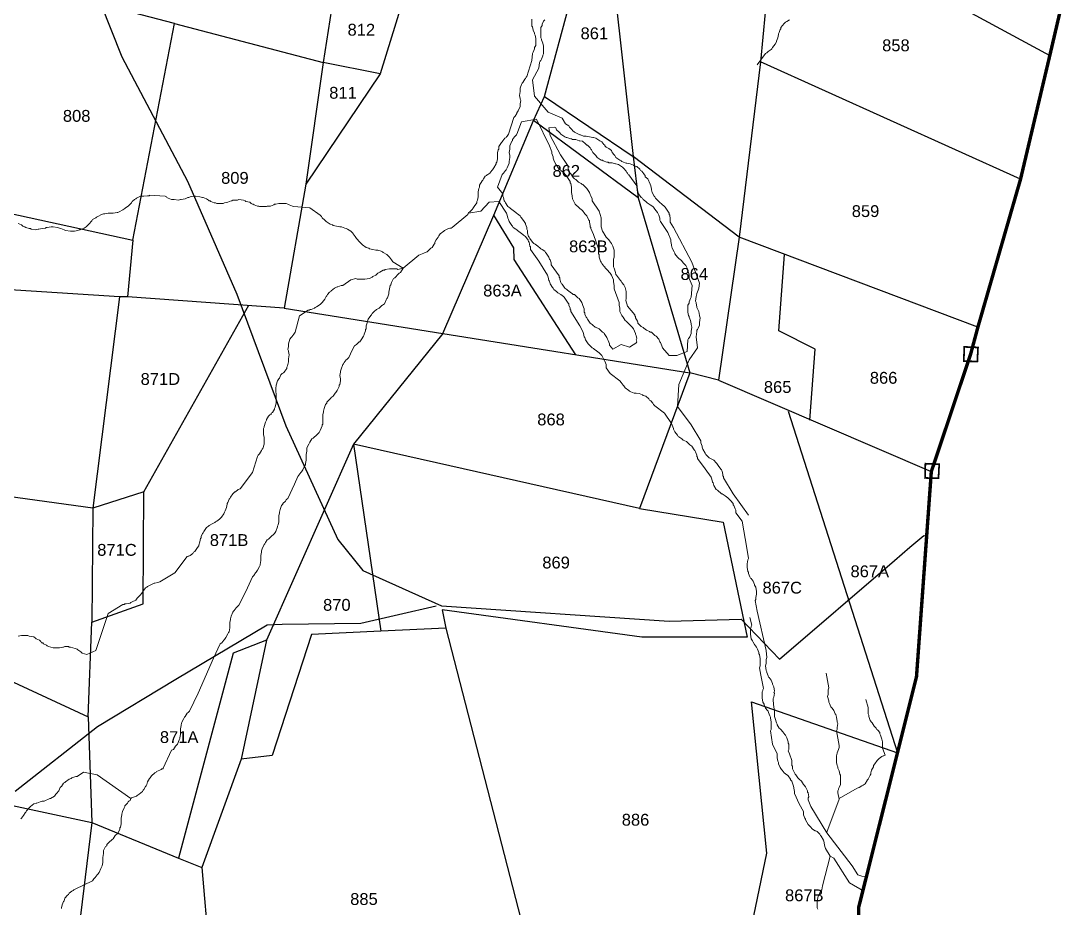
# Model space of a CAD drawing. Header units: inches. Extents: x -72 to 3350, y -615 to 1801.
# Drawn here: x 998 to 1302.7, y -318.5 to -59.2 of the extents above; entities that cross this region are included whole.
import ezdxf
from ezdxf.enums import TextEntityAlignment as Align

# ---------------------------------------------------------------- set-up
doc = ezdxf.new("R2010")
doc.units = ezdxf.units.IN
doc.header["$LTSCALE"] = 15
doc.header["$MEASUREMENT"] = 0
for name, color, linetype in [('BOUNDARY', 5, 'Continuous'), ('PLOT', 255, 'Continuous'), ('PLOT NO', 7, 'Continuous'), ('ROAD', 50, 'Continuous'), ('STONES', 3, 'Continuous'), ('STREAM', 130, 'Continuous')]:
    doc.layers.add(name, color=color, linetype=linetype)
doc.styles.get("Standard").update_dxf_attribs({"font": 'arial.ttf'})

msp = doc.modelspace()

# ---------------------------------------------------------------- linework, layer by layer
at = {"layer": 'BOUNDARY', "const_width": 1}
msp.add_lwpolyline([(1302.16, -54.71), (1298.75, -69.32), (1290.2, -105.46), (1277.74, -148.69), (1275.62, -156.58), (1264.12, -190.94), (1259.79, -250.85), (1254.24, -273.1), (1242.85, -318.47), (1243.04, -354.02), (1251.67, -410.65), (1242.42, -524.06), (1232.62, -579.24), (1191.32, -555.27), (1141.18, -551.55), (1099.09, -548.35), (1035.01, -544.31), (979.49, -540.33)], dxfattribs=at)
at = {"layer": 'PLOT', "color": 0}
for points in [[(1033.74, 28.51), (1014, 33.14), (1013.25, 28.9), (1010.95, 15.11), (1008.72, 1.16), (1007.54, -4.9), (1007.03, -6.83), (1002.73, -26.64), (1000.75, -34.78), (999.23, -42.06), (998, -48.15), (996.28, -54.05), (984.77, -113.21), (1030.67, -123.24), (1029.11, -139.88)], [(1172.57, 24.69), (1171.51, -13.67), (1171.39, -48.89), (1176.99, -98.81), (1178.44, -110.91), (1193.56, -162.08), (1178.85, -201.69), (1095.23, -182.87), (1103.25, -237.62), (1082.93, -238.53), (1071.48, -273.97), (1062.35, -275.01), (1050.88, -306.71), (1056.98, -378.03), (1079.76, -384.01), (1138.81, -355.3), (1152.27, -353.53), (1179.32, -350.59), (1206.76, -347.06), (1216.07, -302.5), (1211.52, -258.25), (1254.24, -273.1)], [(1160.2, -156.84), (1142.22, -128.93), (1142.08, -125.56), (1136.2, -115.95), (1147.8, -88.32), (1151.01, -81.3), (1158.99, -51.96), (1159.52, -20.34), (1171.51, -13.67)], [(1218.99, -20.57), (1214.2, -71.18), (1207.98, -122.37), (1176.99, -98.81)], [(1218.99, -20.57), (1254.26, -45.16), (1298.75, -69.32)], [(1042.88, -59.93), (998, -48.15)], [(1089.78, -49.4), (1086.36, -71.36), (1081.24, -106.87), (1075, -143.12), (1029.11, -139.88), (1026.81, -139.84), (949.26, -134.85), (938.59, -134.07), (879.88, -130.33), (866.41, -129.57), (863.1, -129.43), (832.51, -127.8), (807.88, -126.61)], [(1109.27, -54.49), (1103.06, -74.65), (1086.36, -71.36)], [(1030.67, -123.24), (1042.88, -59.93), (1086.36, -71.36)], [(1290.2, -105.46), (1214.2, -71.18)], [(1103.06, -74.65), (1081.24, -106.87)], [(1151.01, -81.3), (1176.99, -98.81)], [(1178.44, -110.91), (1147.8, -88.32)], [(1121.38, -150.52), (1136.2, -115.95)], [(1207.98, -122.37), (1201.87, -164.18), (1193.56, -162.08)], [(1277.74, -148.69), (1207.98, -122.37)], [(807.88, -126.61), (838.2, -161.77), (848.54, -176.23), (863.16, -201.8), (867.17, -209.96), (872.29, -219.53), (891.03, -242.68), (909.68, -240.95), (952.49, -232.37), (1017.66, -262.58), (1018.75, -293.51)], [(1228.65, -175.87), (1230.13, -155.14), (1219.55, -149.81), (1221.21, -127.44)], [(1033.98, -196.81), (1019.01, -201.58), (943.96, -191.28), (940.32, -167.92), (950.27, -150.71), (949.26, -134.85)], [(1026.81, -139.84), (1019.01, -201.58), (1018.74, -234.97)], [(1017.66, -262.58), (1018.74, -234.97), (1033.77, -229.59), (1033.98, -196.81), (1064.65, -142.28)], [(1075, -143.12), (1121.38, -150.52), (1193.56, -162.08)], [(1121.38, -150.52), (1095.23, -182.87), (1069.77, -240.17), (1062.35, -275.01)], [(1201.87, -164.18), (1264.12, -190.94)], [(1222.31, -173.27), (1254.24, -273.1)], [(1178.85, -201.69), (1203.29, -205.7), (1210.28, -239.29), (1179.53, -239.32), (1121.1, -231.3), (1122.24, -236.73), (1103.25, -237.62)], [(1122.24, -236.73), (1152.27, -353.53)], [(1069.77, -240.17), (1060.03, -244.02), (1044.06, -303.91)], [(917.1, -274.6), (958.08, -280.52), (1018.75, -293.51), (1014.46, -328.7), (1017.41, -360.23), (950.13, -318.87)], [(1018.75, -293.51), (1044.06, -303.91), (1050.88, -306.71)]]:
    msp.add_lwpolyline(points, dxfattribs=at)
at = {"layer": 'ROAD'}
for points in [[(1015.27, -38.68), (1027.55, -69.69), (1046.72, -106.07), (1061.1, -139.03), (1075.48, -177.53), (1090.61, -210.76), (1097.94, -219.88), (1120.99, -230.2), (1187.48, -234.69), (1208.58, -234.04), (1219.7, -245.78), (1253.34, -216.91), (1257.88, -213.01), (1261.96, -209.63), (1262.66, -209.82)], [(1119.4, -230.24), (1097.35, -235.37), (1074.33, -235.61), (1070.01, -235.84), (1043.29, -251.7), (1020.39, -265.5), (996.33, -284.43)]]:
    msp.add_lwpolyline(points, dxfattribs=at)
at = {"layer": 'STONES', "color": 3, "const_width": 0.5}
for points in [[(1273.73, -154.48), (1273.63, -158.65), (1277.57, -158.75), (1277.77, -154.64), (1273.73, -154.48)], [(1262.38, -188.62), (1262.28, -192.79), (1266.21, -192.89), (1266.42, -188.78), (1262.38, -188.62)]]:
    msp.add_lwpolyline(points, dxfattribs=at)
at = {"layer": 'STREAM', "color": 4, "lineweight": 0}
for points in [[(997.97, -292.39), (998.15, -292.2), (998.72, -291.45), (999.29, -290.69), (999.48, -290.5), (999.67, -290.12), (1000.23, -289.37), (1000.42, -289.18), (1000.8, -288.8), (1001.75, -288.04), (1002.5, -287.85), (1002.69, -287.85), (1003.64, -287.47), (1004.21, -287.28), (1004.58, -287.28), (1004.77, -287.28), (1005.15, -287.1), (1006.1, -286.72), (1006.48, -286.53), (1006.66, -286.53), (1007.8, -285.77), (1008.18, -285.2), (1008.37, -285.02), (1009.12, -284.26), (1009.5, -283.31), (1009.69, -283.12), (1009.88, -282.94), (1010.45, -281.99), (1010.82, -281.8), (1011.01, -281.61), (1012.15, -280.86), (1012.72, -280.67), (1012.91, -280.48), (1014.04, -280.1), (1014.42, -280.1), (1016.31, -278.78), (1020.28, -279.53), (1030.11, -286.53), (1030.3, -286.34), (1030.87, -286.15), (1031.82, -285.77), (1032, -285.58), (1032.57, -285.2), (1033.52, -284.45), (1033.71, -284.07), (1033.9, -283.88), (1034.46, -282.94), (1034.65, -282.75), (1034.84, -282.37), (1035.03, -281.61), (1035.6, -280.67), (1035.79, -280.48), (1036.17, -279.91), (1037.11, -278.96), (1037.49, -278.78), (1037.68, -278.59), (1038.62, -278.21), (1039, -278.02), (1039.19, -277.83), (1039.57, -277.83), (1039.57, -277.64), (1042.03, -272.35), (1042.6, -272.16), (1043.16, -271.21), (1043.35, -271.02), (1043.73, -270.64), (1044.3, -269.32), (1044.49, -268.94), (1044.49, -268.75), (1044.68, -267.81), (1044.68, -267.43), (1044.68, -267.05), (1044.68, -266.1), (1044.86, -265.16), (1044.86, -264.97), (1045.05, -264.21), (1045.62, -263.08), (1045.81, -262.7), (1046, -262.51), (1046.57, -261.57), (1046.94, -261.38), (1047.13, -261.19), (1047.32, -261), (1049.78, -255.7), (1054.32, -245.49), (1056.21, -241.33), (1056.78, -240.95), (1057.35, -240.2), (1057.53, -240.01), (1057.91, -239.44), (1058.48, -238.31), (1058.67, -237.93), (1058.86, -237.74), (1059.05, -236.6), (1059.05, -236.23), (1059.05, -236.04), (1059.05, -235.09), (1059.24, -234.15), (1059.24, -233.96), (1059.43, -233.2), (1059.99, -232.07), (1060.18, -231.69), (1060.37, -231.5), (1060.94, -230.74), (1061.32, -230.36), (1061.51, -230.17), (1061.69, -229.99), (1063.78, -226.01), (1065.67, -221.66), (1066.04, -221.29), (1066.61, -220.53), (1066.8, -220.34), (1067.18, -219.77), (1067.75, -218.64), (1067.94, -218.26), (1067.94, -218.07), (1068.12, -216.94), (1068.12, -216.56), (1068.12, -216.37), (1068.12, -215.42), (1068.31, -214.48), (1068.31, -214.1), (1068.5, -213.53), (1069.07, -212.21), (1069.26, -212.02), (1069.45, -211.64), (1070.02, -210.89), (1070.39, -210.7), (1070.58, -210.51), (1070.77, -210.32), (1071.15, -209.94), (1071.91, -209.18), (1072.1, -208.99), (1072.47, -208.43), (1073.04, -207.1), (1073.04, -206.91), (1073.23, -206.54), (1073.42, -205.59), (1073.42, -205.21), (1073.42, -204.83), (1073.42, -203.89), (1073.61, -202.94), (1073.61, -202.75), (1073.8, -202), (1074.18, -200.86), (1074.55, -200.48), (1074.55, -200.3), (1075.31, -199.54), (1075.5, -199.16), (1075.69, -198.97), (1076.07, -198.78), (1077.96, -194.62), (1078.9, -192.35), (1079.28, -191.97), (1079.85, -191.22), (1080.04, -191.03), (1080.42, -190.46), (1080.98, -189.14), (1081.17, -188.95), (1081.17, -188.57), (1081.36, -187.62), (1081.36, -187.25), (1081.36, -186.87), (1081.36, -185.92), (1081.55, -184.98), (1081.55, -184.79), (1081.55, -184.03), (1082.12, -182.9), (1082.31, -182.52), (1082.5, -182.33), (1083.06, -181.38), (1083.44, -181.2), (1083.63, -181.01), (1083.82, -180.82), (1084.2, -180.44), (1084.96, -179.68), (1085.14, -179.49), (1085.52, -178.93), (1086.09, -177.6), (1086.09, -177.22), (1086.28, -177.03), (1086.28, -175.9), (1086.28, -175.71), (1086.28, -175.33), (1086.28, -174.39), (1086.47, -173.44), (1086.47, -173.25), (1086.66, -172.5), (1087.04, -171.36), (1087.41, -170.98), (1087.41, -170.61), (1088.17, -169.85), (1088.36, -169.66), (1088.55, -169.47), (1088.74, -169.28), (1089.3, -168.9), (1089.87, -167.96), (1090.06, -167.77), (1090.44, -167.2), (1091.01, -166.07), (1091.01, -165.69), (1091.2, -165.5), (1091.38, -164.36), (1091.38, -163.99), (1091.38, -163.8), (1091.2, -162.85), (1091.38, -161.91), (1091.38, -161.53), (1091.57, -160.96), (1092.14, -159.64), (1092.33, -159.45), (1092.52, -159.07), (1093.09, -158.31), (1093.28, -158.12), (1093.47, -157.93), (1093.84, -157.56), (1094.79, -155.48), (1095.55, -154.15), (1096.11, -153.77), (1096.87, -153.02), (1097.06, -153.02), (1097.44, -152.45), (1098.19, -151.32), (1098.38, -150.94), (1098.38, -150.75), (1098.76, -149.8), (1098.76, -149.42), (1098.95, -149.24), (1098.95, -148.29), (1099.33, -147.16), (1099.33, -146.97), (1099.52, -146.4), (1100.27, -145.26), (1100.46, -145.08), (1100.65, -144.7), (1101.41, -143.94), (1101.79, -143.75), (1101.98, -143.56), (1102.35, -143.37), (1102.73, -143.18), (1103.49, -142.43), (1103.68, -142.24), (1104.24, -141.86), (1104.81, -140.73), (1105, -140.35), (1105.19, -140.16), (1105.57, -139.02), (1105.57, -138.65), (1105.57, -138.46), (1105.76, -137.51), (1105.95, -136.57), (1106.14, -136.38), (1106.32, -135.62), (1106.89, -134.49), (1107.27, -134.3), (1107.46, -134.11), (1108.22, -133.35), (1108.4, -133.16), (1108.59, -132.97), (1108.97, -132.78), (1109.73, -131.46), (1114.27, -127.68), (1114.83, -127.49), (1115.78, -127.11), (1116.16, -126.92), (1116.73, -126.73), (1117.67, -125.79), (1117.86, -125.6), (1118.24, -125.41), (1118.81, -124.46), (1118.99, -124.27), (1118.99, -123.9), (1119.37, -123.14), (1119.94, -122.38), (1120.13, -122), (1120.51, -121.44), (1121.64, -120.68), (1121.83, -120.49), (1122.21, -120.3), (1122.97, -119.92), (1123.34, -119.73), (1123.72, -119.73), (1124.1, -119.55), (1128.64, -115.76), (1128.83, -115.2), (1129.21, -115.01), (1129.96, -114.25), (1130.15, -114.06), (1130.53, -113.49), (1131.29, -112.36), (1131.29, -111.98), (1131.48, -111.6), (1131.67, -110.66), (1131.67, -110.28), (1131.67, -110.09), (1131.67, -109.14), (1131.85, -108.2), (1132.04, -107.82), (1132.04, -107.25), (1132.8, -105.93), (1132.99, -105.74), (1133.18, -105.36), (1133.75, -104.61), (1134.12, -104.42), (1134.31, -104.23), (1134.5, -104.04), (1135.07, -103.66), (1135.64, -102.9), (1135.83, -102.72), (1136.2, -102.15), (1136.96, -101.01), (1136.96, -100.64), (1137.15, -100.45), (1137.34, -99.5), (1137.34, -99.12), (1137.34, -98.74), (1137.34, -97.8), (1137.53, -96.85), (1137.72, -96.66), (1137.72, -95.91), (1138.47, -94.77), (1138.66, -94.58), (1138.85, -94.21), (1139.42, -93.45), (1139.8, -93.26), (1139.99, -93.07), (1140.17, -92.88), (1140.55, -92.31), (1142.07, -87.4), (1142.44, -87.02), (1143.01, -86.26), (1143.01, -86.07), (1143.39, -85.51), (1143.96, -84.18), (1143.96, -83.8), (1143.96, -83.43), (1144.15, -82.48), (1143.96, -82.1), (1143.96, -81.91), (1143.77, -80.97), (1143.96, -79.83), (1143.96, -79.64), (1143.96, -78.89), (1144.34, -77.75), (1144.52, -77.37), (1144.71, -77.19), (1145.28, -76.24), (1145.47, -76.05), (1145.66, -75.67), (1145.85, -75.48), (1147.36, -70.76), (1147.55, -68.68), (1147.74, -68.3), (1148.12, -67.35), (1148.12, -66.97), (1148.5, -66.41), (1148.5, -65.08), (1148.5, -64.7), (1148.5, -64.33), (1148.31, -63.38), (1148.12, -63), (1148.12, -62.81), (1147.74, -61.87), (1147.55, -60.92), (1147.36, -60.73), (1147.36, -59.98), (1147.36, -58.65)], [(1151.14, -58.84), (1150.76, -59.22), (1150.39, -60.17), (1150.39, -60.54), (1150.01, -61.11), (1150.01, -62.44), (1150.01, -62.81), (1150.01, -63.19), (1150.01, -64.14), (1150.2, -64.52), (1150.2, -64.7), (1150.58, -65.65), (1150.76, -66.6), (1150.76, -66.78), (1150.76, -67.54), (1150.76, -68.86), (1150.58, -69.24), (1150.58, -69.43), (1150.2, -70.38), (1150.01, -70.76), (1149.82, -70.95), (1149.63, -71.32), (1149.44, -73.03), (1147.55, -76.43), (1148.12, -81.16), (1152.09, -85.88), (1156.25, -87.59), (1157.19, -89.29), (1158.14, -89.86), (1158.33, -90.23), (1159.09, -90.99), (1159.27, -91.18), (1159.84, -91.75), (1160.98, -92.31), (1161.36, -92.5), (1161.54, -92.5), (1162.49, -92.88), (1162.87, -92.88), (1163.25, -92.88), (1164.19, -93.07), (1165.14, -93.26), (1165.33, -93.26), (1166.08, -93.45), (1167.22, -94.21), (1167.41, -94.39), (1167.78, -94.58), (1168.35, -95.34), (1168.73, -95.53), (1168.73, -95.72), (1169.11, -96.1), (1169.86, -96.47), (1170.62, -97.04), (1170.81, -97.61), (1171.38, -98.37), (1171.57, -98.55), (1171.95, -99.12), (1173.08, -99.88), (1173.46, -100.07), (1173.65, -100.26), (1174.59, -100.64), (1174.97, -100.82), (1175.16, -100.82), (1176.11, -101.01), (1177.05, -101.39), (1177.24, -101.58), (1178, -101.77), (1178.94, -102.53), (1179.13, -102.9), (1179.51, -103.09), (1180.08, -103.85), (1180.27, -104.23), (1180.46, -104.42), (1180.46, -104.8), (1181.21, -105.36), (1181.97, -106.88), (1182.16, -107.44), (1182.35, -108.39), (1182.35, -108.58), (1182.54, -109.33), (1183.1, -110.47), (1183.29, -110.66), (1183.48, -111.04), (1184.24, -111.79), (1184.43, -111.98), (1184.62, -112.17), (1185.37, -112.74), (1186.13, -113.49), (1186.32, -113.68), (1186.7, -114.25), (1187.45, -115.39), (1187.45, -115.76), (1187.64, -115.95), (1187.83, -117.09), (1187.83, -117.28), (1187.83, -117.65), (1187.83, -118.03), (1188.78, -119.55), (1194.07, -129.76), (1196.34, -135.81), (1196.15, -137.32), (1195.96, -137.89), (1195.58, -138.83), (1195.58, -139.02), (1195.39, -139.78), (1195.21, -141.1), (1195.39, -141.48), (1195.39, -141.67), (1195.58, -142.81), (1195.58, -143), (1195.77, -143.37), (1196.15, -144.13), (1196.34, -145.26), (1196.34, -145.45), (1196.53, -146.02), (1196.34, -147.34), (1196.34, -147.72), (1196.34, -148.1), (1195.96, -149.05), (1195.77, -149.42), (1195.58, -149.61), (1195.58, -149.99), (1195.39, -151.51), (1195.77, -154.72), (1193.31, -158.31), (1190.29, -165.5), (1189.91, -171.93), (1193.88, -177.22), (1196.72, -181.95), (1196.72, -182.52), (1197.1, -183.46), (1197.1, -183.84), (1197.29, -184.41), (1198.04, -185.54), (1198.23, -185.92), (1198.42, -186.11), (1199.18, -186.87), (1199.55, -187.06), (1199.74, -187.25), (1200.5, -187.62), (1201.26, -188.38), (1201.45, -188.57), (1201.82, -189.14), (1202.58, -190.27), (1202.77, -190.46), (1202.96, -190.84), (1203.15, -191.79), (1203.15, -192.16), (1203.34, -192.35), (1203.34, -192.73), (1206.17, -197.46), (1210.71, -203.7)], [(1213.17, -72.08), (1215.63, -68.68), (1216.01, -68.49), (1216.2, -68.3), (1216.39, -68.11), (1217.33, -67.54), (1217.52, -67.35), (1217.71, -66.97), (1218.47, -66.03), (1218.84, -65.27), (1218.84, -65.08), (1219.22, -64.14), (1219.41, -63.19), (1219.41, -63), (1219.6, -62.62), (1219.98, -61.68), (1220.17, -61.49), (1220.17, -61.11), (1221.11, -59.98), (1221.49, -59.6), (1221.87, -59.41), (1222.63, -58.84)], [(997.21, -118.41), (998.15, -118.79), (998.53, -119.17), (998.91, -119.36), (999.1, -119.36), (999.48, -119.55), (1000.42, -119.92), (1000.8, -119.92), (1000.99, -120.11), (1002.31, -120.3), (1003.07, -120.11), (1003.26, -120.11), (1004.21, -119.92), (1005.15, -119.73), (1005.34, -119.55), (1005.72, -119.55), (1006.85, -119.36), (1007.04, -119.36), (1007.42, -119.36), (1008.74, -119.55), (1009.31, -119.73), (1009.69, -119.92), (1010.64, -120.3), (1011.01, -120.49), (1012.53, -120.68), (1012.72, -120.68), (1012.91, -120.68), (1013.28, -120.68), (1013.66, -120.68), (1014.61, -120.49), (1014.99, -120.3), (1015.36, -120.3), (1016.5, -119.73), (1017.07, -119.36), (1017.25, -119.17), (1018.01, -118.41), (1018.58, -117.84), (1018.77, -117.65), (1018.96, -117.28), (1019.9, -116.71), (1020.09, -116.52), (1020.47, -116.33), (1021.6, -115.76), (1022.17, -115.57), (1022.55, -115.57), (1023.5, -115.39), (1024.06, -115.39), (1024.44, -115.39), (1024.63, -115.39), (1025.01, -115.39), (1026.14, -115.2), (1026.33, -115.2), (1026.71, -115.01), (1027.84, -114.44), (1028.41, -114.06), (1028.6, -113.87), (1029.36, -113.31), (1030.11, -112.55), (1030.3, -112.36), (1030.49, -111.98), (1031.25, -111.41), (1031.63, -111.23), (1031.82, -111.04), (1032.95, -110.47), (1033.71, -110.47), (1033.9, -110.47), (1035.03, -110.28), (1035.6, -110.28), (1035.6, -110.09), (1040.14, -110.47), (1040.51, -110.66), (1040.7, -110.85), (1041.08, -111.04), (1042.03, -111.41), (1042.41, -111.41), (1042.78, -111.41), (1044.11, -111.6), (1044.68, -111.41), (1044.86, -111.41), (1046, -111.23), (1046.76, -110.85), (1047.13, -110.85), (1047.51, -110.66), (1048.46, -110.47), (1048.84, -110.47), (1049.02, -110.47), (1050.35, -110.66), (1051.1, -110.85), (1051.29, -110.85), (1052.24, -111.23), (1052.81, -111.6), (1053, -111.79), (1053.37, -111.79), (1053.56, -111.98), (1054.51, -112.36), (1054.89, -112.36), (1055.27, -112.55), (1056.59, -112.55), (1057.16, -112.55), (1057.53, -112.36), (1058.48, -112.17), (1059.43, -111.79), (1059.61, -111.79), (1059.99, -111.6), (1060.94, -111.6), (1061.32, -111.6), (1061.69, -111.41), (1063.02, -111.6), (1063.59, -111.79), (1063.78, -111.98), (1064.91, -112.17), (1065.29, -112.55), (1065.67, -112.74), (1065.86, -112.74), (1066.23, -112.93), (1067.18, -113.31), (1067.56, -113.31), (1067.75, -113.49), (1069.07, -113.49), (1069.83, -113.49), (1070.02, -113.31), (1070.96, -113.31), (1071.91, -112.93), (1072.1, -112.74), (1072.47, -112.74), (1073.42, -112.55), (1073.8, -112.55), (1074.18, -112.55), (1075.5, -112.55), (1076.07, -112.74), (1076.45, -112.93), (1077.39, -113.31), (1077.77, -113.49), (1082.5, -113.87), (1085.52, -115.95), (1085.71, -116.14), (1085.9, -116.33), (1086.09, -116.71), (1086.85, -117.47), (1087.04, -117.65), (1087.22, -117.84), (1088.36, -118.6), (1089.12, -118.79), (1089.3, -118.98), (1090.25, -119.17), (1091.2, -119.36), (1091.38, -119.36), (1091.76, -119.36), (1092.71, -119.73), (1093.09, -119.92), (1093.47, -120.11), (1094.41, -120.68), (1094.98, -121.25), (1095.17, -121.44), (1095.73, -122.19), (1096.11, -122.76), (1096.3, -122.95), (1096.49, -123.14), (1096.68, -123.52), (1097.44, -124.27), (1097.63, -124.46), (1097.81, -124.65), (1098.95, -125.41), (1099.71, -125.6), (1099.89, -125.79), (1100.84, -125.98), (1101.79, -126.16), (1101.98, -126.16), (1102.35, -126.16), (1103.3, -126.54), (1103.68, -126.73), (1103.87, -126.92), (1105, -127.49), (1105.57, -128.06), (1105.76, -128.24), (1106.32, -129), (1106.7, -129.57), (1109.73, -131.46), (1108.22, -131.84), (1107.84, -131.65), (1106.7, -131.65), (1106.51, -131.65), (1105.76, -131.65), (1104.43, -131.84), (1104.24, -132.03), (1103.87, -132.03), (1102.92, -132.59), (1102.73, -132.78), (1102.35, -132.97), (1101.79, -133.54), (1100.84, -133.92), (1100.65, -134.11), (1099.89, -134.49), (1098.57, -134.67), (1098.38, -134.67), (1098, -134.67), (1097.06, -134.67), (1096.68, -134.67), (1096.3, -134.67), (1095.92, -134.49), (1094.41, -134.86), (1092.14, -136.57), (1091.57, -136.57), (1090.63, -136.94), (1090.44, -136.94), (1089.68, -137.32), (1088.74, -138.08), (1088.55, -138.27), (1088.17, -138.46), (1087.6, -139.21), (1087.41, -139.59), (1087.22, -139.78), (1086.85, -140.54), (1086.09, -141.48), (1085.9, -141.67), (1085.52, -142.05), (1084.39, -142.81), (1084.01, -143), (1083.82, -143.18), (1082.88, -143.56), (1082.5, -143.56), (1082.31, -143.75), (1081.93, -143.75), (1079.47, -145.45), (1078.15, -150.18), (1077.77, -150.75), (1077.2, -151.51), (1077.01, -151.69), (1076.63, -152.26), (1076.26, -153.59), (1076.26, -153.96), (1076.26, -154.34), (1076.07, -155.29), (1076.26, -155.67), (1076.26, -155.85), (1076.45, -156.8), (1076.26, -157.93), (1076.26, -158.12), (1076.26, -158.88), (1075.88, -160.02), (1075.69, -160.39), (1075.69, -160.77), (1075.12, -161.53), (1074.93, -161.91), (1074.74, -162.1), (1074.37, -162.28), (1073.99, -162.66), (1073.61, -163.61), (1073.42, -163.8), (1073.04, -164.36), (1072.66, -165.69), (1072.66, -166.07), (1072.47, -166.26), (1072.47, -167.39), (1072.47, -167.77), (1072.66, -167.96), (1072.66, -168.9), (1072.66, -169.85), (1072.66, -170.23), (1072.66, -170.79), (1072.29, -172.12), (1072.1, -172.5), (1072.1, -172.69), (1071.53, -173.63), (1071.15, -173.82), (1071.15, -174.2), (1070.77, -174.39), (1070.39, -174.77), (1069.83, -175.71), (1069.83, -175.9), (1069.45, -176.47), (1069.07, -177.79), (1069.07, -177.98), (1068.88, -178.36), (1068.88, -179.49), (1068.88, -179.68), (1068.88, -180.06), (1069.07, -181.01), (1069.07, -181.95), (1069.07, -182.33), (1069.07, -182.9), (1068.69, -184.22), (1068.5, -184.41), (1068.31, -184.79), (1067.75, -185.73), (1067.56, -185.92), (1067.37, -186.11), (1067.18, -186.49), (1065.67, -191.22), (1062.07, -195.95), (1061.51, -196.13), (1060.75, -196.89), (1060.56, -196.89), (1059.99, -197.46), (1059.24, -198.4), (1059.05, -198.78), (1058.86, -198.97), (1058.48, -199.92), (1058.29, -200.3), (1058.29, -200.48), (1058.1, -201.43), (1057.72, -202.38), (1057.53, -202.75), (1057.35, -203.32), (1056.59, -204.27), (1056.21, -204.64), (1056.02, -204.83), (1055.27, -205.4), (1054.89, -205.59), (1054.7, -205.78), (1054.32, -205.97), (1053.94, -206.16), (1053, -206.72), (1052.81, -206.91), (1052.24, -207.29), (1051.48, -208.43), (1051.29, -208.8), (1051.1, -208.99), (1050.73, -209.94), (1050.73, -210.32), (1050.54, -210.51), (1050.35, -211.45), (1049.97, -212.4), (1049.97, -212.59), (1049.59, -213.15), (1048.84, -214.29), (1048.46, -214.48), (1048.27, -214.86), (1047.51, -215.42), (1047.13, -215.61), (1046.94, -215.61), (1046.57, -215.8), (1042.97, -220.53), (1038.62, -223.18), (1038.06, -223.37), (1037.11, -223.56), (1036.92, -223.56), (1036.17, -223.93), (1035.03, -224.5), (1034.84, -224.69), (1034.46, -224.88), (1033.9, -225.64), (1033.71, -226.01), (1033.52, -226.2), (1032.95, -226.96), (1032.19, -227.72), (1032, -227.9), (1031.63, -228.47), (1030.49, -229.04), (1030.11, -229.23), (1029.92, -229.42), (1028.79, -229.61), (1028.41, -229.61), (1028.22, -229.8), (1027.84, -229.8), (1023.5, -232.44), (1019.9, -243.22), (1017.25, -244.36), (1015.93, -243.98), (1015.55, -243.6), (1014.61, -243.03), (1014.42, -242.84), (1013.85, -242.66), (1012.53, -242.28), (1012.15, -242.28), (1011.96, -242.09), (1010.82, -242.09), (1010.45, -242.28), (1010.26, -242.28), (1009.31, -242.47), (1008.37, -242.47), (1007.99, -242.47), (1007.42, -242.47), (1006.1, -242.09), (1005.72, -241.9), (1005.53, -241.71), (1004.58, -241.33), (1004.4, -240.95), (1004.02, -240.95), (1003.83, -240.58), (1003.45, -240.2), (1002.5, -239.82), (1002.31, -239.63), (1001.75, -239.25), (1000.42, -239.06), (1000.05, -238.87), (999.67, -238.87), (998.72, -238.87), (998.34, -238.87), (998.15, -238.87), (997.21, -239.06)], [(1128.83, -115.39), (1132.42, -114.82), (1134.88, -112.17), (1137.72, -111.98), (1139.99, -115.39), (1140.17, -115.95), (1140.36, -116.9), (1140.55, -117.28), (1140.74, -117.84), (1141.5, -118.98), (1141.69, -119.17), (1141.88, -119.55), (1142.63, -120.11), (1143.01, -120.3), (1143.2, -120.49), (1143.96, -121.06), (1144.71, -121.63), (1144.9, -121.82), (1145.47, -122.19), (1146.23, -123.33), (1146.42, -123.71), (1146.6, -123.9), (1146.79, -125.03), (1146.98, -125.22), (1146.98, -125.6), (1146.98, -125.98), (1149.44, -129.38), (1151.9, -133.54), (1152.09, -134.11), (1152.28, -135.05), (1152.47, -135.24), (1152.66, -136), (1153.41, -137.13), (1153.6, -137.32), (1153.79, -137.7), (1154.55, -138.27), (1154.74, -138.46), (1154.93, -138.65), (1155.87, -139.21), (1156.63, -139.78), (1156.82, -139.97), (1157.19, -140.54), (1157.95, -141.67), (1158.14, -141.86), (1158.14, -142.24), (1158.52, -143.18), (1158.52, -143.56), (1158.71, -143.75), (1158.71, -144.13), (1161.36, -148.29), (1162.3, -149.99), (1162.49, -150.56), (1162.68, -151.51), (1162.87, -151.69), (1163.06, -152.45), (1163.81, -153.59), (1164, -153.77), (1164.19, -153.96), (1164.95, -154.72), (1165.33, -154.91), (1165.52, -155.1), (1166.27, -155.67), (1167.03, -156.23), (1167.22, -156.42), (1167.78, -156.99), (1168.35, -158.12), (1168.54, -158.31), (1168.73, -158.69), (1169.11, -159.64), (1169.11, -160.02), (1169.11, -160.2), (1169.11, -160.58), (1170.24, -162.28), (1173.08, -164.36), (1173.46, -164.93), (1174.03, -165.69), (1174.21, -165.88), (1174.59, -166.44), (1175.73, -167.2), (1175.92, -167.39), (1176.29, -167.58), (1177.24, -167.96), (1177.62, -167.96), (1177.81, -167.96), (1178.75, -168.15), (1179.7, -168.52), (1179.89, -168.71), (1180.64, -168.9), (1181.59, -169.66), (1181.78, -170.04), (1182.16, -170.23), (1182.72, -170.98), (1182.91, -171.36), (1183.1, -171.55), (1183.29, -171.74), (1186.13, -173.82), (1188.21, -176.85), (1188.4, -177.41), (1188.78, -178.36), (1188.78, -178.55), (1189.15, -179.3), (1189.91, -180.25), (1190.1, -180.63), (1190.29, -180.82), (1191.23, -181.38), (1191.42, -181.57), (1191.61, -181.76), (1192.56, -182.14), (1193.31, -182.9), (1193.5, -183.09), (1194.07, -183.46), (1194.83, -184.6), (1195.02, -184.79), (1195.21, -185.17), (1195.58, -186.11), (1195.58, -186.49), (1195.77, -186.68), (1195.77, -187.06), (1198.04, -190.08), (1199.74, -192.54), (1199.93, -193.11), (1200.12, -194.05), (1200.31, -194.24), (1200.5, -195), (1201.26, -196.13), (1201.64, -196.32), (1201.82, -196.51), (1202.58, -197.27), (1202.77, -197.46), (1202.96, -197.46), (1203.9, -198.03), (1204.66, -198.59), (1204.85, -198.78), (1205.42, -199.35), (1206.17, -200.3), (1206.17, -200.67), (1206.36, -200.86), (1206.74, -201.81), (1206.93, -202.19), (1206.93, -202.56), (1206.93, -202.94), (1208.82, -205.4), (1210.15, -213.34), (1210.71, -216.37), (1210.52, -216.75), (1210.33, -217.88), (1210.33, -218.07), (1210.33, -218.83), (1210.52, -220.15), (1210.71, -220.34), (1210.71, -220.72), (1211.09, -221.66), (1211.28, -222.04), (1211.47, -222.23), (1212.04, -222.99), (1212.41, -223.93), (1212.41, -224.12), (1212.79, -224.69), (1212.98, -226.01), (1212.98, -226.39), (1212.98, -226.77), (1212.79, -227.72), (1212.79, -228.09), (1212.79, -228.28), (1212.6, -228.66), (1213.17, -231.69), (1215.82, -243.22), (1216.01, -245.3), (1215.82, -245.87), (1215.82, -246.82), (1215.82, -247), (1215.63, -247.76), (1215.82, -249.09), (1216.01, -249.46), (1216.01, -249.65), (1216.39, -250.6), (1216.57, -250.98), (1216.76, -251.17), (1217.33, -251.92), (1217.71, -252.87), (1217.71, -253.06), (1218.09, -253.81), (1218.28, -255.14), (1218.09, -255.51), (1218.28, -255.7), (1218.09, -256.84), (1217.9, -257.22), (1217.9, -257.41), (1217.9, -257.78), (1218.09, -259.86), (1218.28, -260.62), (1218.28, -261.19), (1218.28, -262.13), (1218.28, -262.51), (1218.47, -263.08), (1218.84, -264.4), (1219.03, -264.78), (1219.03, -264.97), (1219.6, -265.92), (1219.98, -266.1), (1220.17, -266.29), (1220.74, -267.05), (1221.3, -267.81), (1221.49, -268), (1221.87, -268.75), (1222.25, -269.89), (1222.25, -270.27), (1222.44, -270.64), (1222.44, -271.59), (1222.44, -271.97), (1222.44, -272.16), (1222.25, -272.53), (1222.63, -273.48), (1223.38, -275.37), (1223.38, -275.94), (1223.38, -276.88), (1223.57, -277.07), (1223.57, -277.83), (1224.14, -278.96), (1224.33, -279.34), (1224.52, -279.53), (1225.08, -280.48), (1225.27, -280.67), (1225.46, -280.86), (1226.22, -281.42), (1226.79, -282.37), (1226.98, -282.56), (1227.35, -283.12), (1227.92, -284.26), (1227.92, -284.64), (1228.11, -284.83), (1228.3, -285.96), (1228.11, -286.34), (1228.11, -286.53), (1228.11, -286.91), (1228.87, -288.8), (1233.59, -296.55), (1240.97, -306.2), (1242.67, -308.84), (1243.81, -309.22), (1245.51, -309.41)], [(1211.09, -233.58), (1211.66, -235.85), (1211.47, -236.23), (1211.47, -236.41), (1211.28, -236.79), (1211.28, -237.93), (1211.28, -238.12), (1211.28, -238.5), (1211.47, -239.82), (1211.85, -240.39), (1212.04, -240.76), (1212.41, -241.52), (1212.98, -242.28), (1213.17, -242.66), (1213.36, -242.84), (1213.74, -243.79), (1213.74, -244.17), (1213.93, -244.36), (1214.12, -245.68), (1214.12, -246.44), (1214.12, -246.63), (1214.12, -247.76), (1213.93, -248.33), (1214.31, -250.41), (1215.06, -254.38), (1214.87, -254.76), (1214.87, -254.95), (1214.68, -255.33), (1214.68, -256.27), (1214.68, -256.65), (1214.68, -257.03), (1214.87, -258.35), (1215.25, -258.92), (1215.25, -259.11), (1215.63, -260.05), (1216.2, -260.81), (1216.39, -261), (1216.57, -261.38), (1216.95, -262.32), (1217.14, -262.7), (1217.14, -262.89), (1217.33, -264.21), (1217.33, -264.97), (1217.33, -265.16), (1217.33, -266.29), (1217.14, -266.67), (1217.71, -270.64), (1219.03, -273.48), (1219.03, -273.86), (1219.03, -274.24), (1219.03, -274.61), (1219.22, -275.56), (1219.41, -275.94), (1219.41, -276.32), (1219.98, -277.45), (1220.36, -278.02), (1220.55, -278.21), (1221.11, -278.96), (1221.87, -279.53), (1222.06, -279.72), (1222.25, -279.91), (1223, -280.86), (1223, -281.04), (1223.38, -281.42), (1223.76, -282.56), (1223.95, -283.31), (1223.95, -283.5), (1224.14, -284.45), (1224.14, -285.02), (1225.46, -288.04), (1226.79, -290.31), (1226.79, -290.69), (1226.79, -290.88), (1226.79, -291.26), (1227.16, -292.2), (1227.35, -292.58), (1227.35, -292.77), (1228.11, -294.09), (1228.49, -294.47), (1228.68, -294.66), (1229.43, -295.42), (1230.19, -295.98), (1230.38, -295.98), (1230.76, -296.17), (1231.51, -296.93), (1231.7, -297.31), (1231.89, -297.5), (1232.65, -298.63), (1232.84, -299.39), (1232.84, -299.58), (1233.03, -300.52), (1233.22, -301.09), (1234.54, -303.36), (1232.27, -312.06), (1232.08, -313.19), (1231.7, -313.57), (1231.33, -314.52), (1231.14, -314.89), (1230.95, -315.46), (1230.76, -316.79), (1230.76, -317.16), (1230.76, -317.35), (1230.76, -318.49), (1230.95, -318.87)], [(1233.41, -249.84), (1234.16, -254.19), (1233.97, -254.76), (1233.97, -255.7), (1233.97, -256.08), (1233.78, -256.65), (1234.16, -257.97), (1234.16, -258.35), (1234.35, -258.73), (1234.73, -259.68), (1234.92, -259.86), (1235.11, -260.05), (1235.67, -260.81), (1236.05, -261.76), (1236.24, -261.94), (1236.43, -262.7), (1236.62, -264.02), (1236.62, -264.21), (1236.81, -264.59), (1236.62, -265.73), (1236.62, -265.92), (1236.62, -266.29), (1236.43, -266.67), (1237.19, -271.02), (1237.19, -271.59), (1237, -272.16), (1236.62, -273.1), (1236.62, -273.29), (1236.43, -274.05), (1236.43, -275.37), (1236.43, -275.56), (1236.43, -275.94), (1236.62, -276.88), (1236.81, -277.26), (1236.81, -277.64), (1237.19, -278.4), (1237.38, -279.34), (1237.57, -279.72), (1237.57, -280.29), (1237.57, -281.61), (1237.57, -281.99), (1237.57, -282.37), (1237.19, -283.31), (1237, -283.69), (1237, -283.88), (1236.81, -284.26), (1236.81, -284.83), (1237.19, -286.72), (1233.59, -296.36)], [(1237.19, -286.53), (1242.48, -283.5), (1243.05, -283.31), (1243.81, -282.75), (1244.18, -282.56), (1244.75, -282.18), (1245.51, -281.04), (1245.7, -280.86), (1245.89, -280.48), (1246.26, -279.72), (1246.45, -279.34), (1246.45, -278.96), (1246.64, -278.21), (1247.21, -277.26), (1247.21, -276.88), (1247.59, -276.32), (1248.34, -275.37), (1248.53, -275.18), (1248.91, -274.8), (1249.67, -274.24), (1250.05, -274.05), (1250.24, -274.05), (1250.61, -273.86), (1249.86, -271.78), (1249.86, -271.21), (1249.86, -270.08), (1249.86, -269.89), (1249.67, -269.13), (1249.29, -268), (1249.1, -267.62), (1249.1, -267.24), (1248.53, -266.48), (1248.16, -266.29), (1247.97, -265.92), (1247.4, -265.35), (1246.83, -264.4), (1246.64, -264.21), (1246.26, -263.65), (1245.89, -262.51), (1245.89, -262.13), (1245.7, -261.76), (1245.7, -260.81), (1245.7, -260.43), (1245.7, -260.05), (1245.7, -259.86), (1244.94, -257.59)], [(1009.88, -318.68), (1009.88, -318.49), (1010.07, -317.54), (1010.45, -316.6), (1010.64, -316.41), (1010.82, -315.65), (1011.58, -314.71), (1011.96, -314.52), (1012.15, -314.14), (1012.91, -313.57), (1013.28, -313.38), (1013.47, -313.19), (1013.85, -313), (1018.96, -310.55), (1019.33, -309.98), (1019.71, -309.6), (1020.28, -308.84), (1020.47, -308.65), (1020.85, -308.09), (1021.41, -306.95), (1021.6, -306.57), (1021.79, -306.2), (1021.98, -305.25), (1021.98, -304.87), (1021.98, -304.68), (1021.98, -303.74), (1022.17, -302.6), (1022.17, -302.41), (1022.17, -301.66), (1022.74, -300.52), (1023.12, -300.33), (1023.12, -299.96), (1023.87, -299.2), (1024.06, -299.01), (1024.25, -298.82), (1024.63, -298.44), (1025.01, -298.25), (1025.58, -297.31), (1025.76, -297.12), (1026.33, -296.74), (1026.9, -295.42), (1026.9, -295.04), (1027.09, -294.85), (1027.28, -293.9), (1027.28, -293.53), (1027.28, -293.15), (1027.28, -292.2), (1027.47, -291.26), (1027.47, -291.07), (1027.66, -290.31), (1028.22, -289.18), (1028.41, -288.8), (1028.41, -288.61), (1029.17, -287.85), (1029.36, -287.47), (1029.55, -287.28), (1029.92, -287.1), (1030.11, -286.53)], [(1244.37, -313.57), (1240.21, -311.11), (1235.67, -303.93), (1234.54, -303.36)]]:
    msp.add_lwpolyline(points, dxfattribs=at)
for points in [[(1138.66, -104.04), (1139.04, -103.66), (1139.61, -102.9), (1139.8, -102.72), (1140.17, -102.15), (1140.74, -100.82), (1140.74, -100.45), (1140.74, -100.26), (1140.93, -99.12), (1140.93, -98.74), (1140.93, -98.55), (1140.74, -97.61), (1140.93, -96.66), (1140.93, -96.29), (1140.93, -95.72), (1141.5, -94.39), (1141.69, -94.21), (1141.69, -93.83), (1142.26, -93.07), (1142.63, -92.69), (1142.82, -92.5), (1143.01, -92.31), (1144.34, -88.72), (1148.68, -87.96), (1152.47, -95.72), (1153.22, -97.42), (1153.22, -97.99), (1153.6, -98.93), (1153.6, -99.31), (1153.79, -99.88), (1154.36, -101.2), (1154.55, -101.39), (1154.74, -101.77), (1155.3, -102.53), (1155.68, -102.72), (1155.87, -102.9), (1156.63, -103.47), (1157.19, -104.23), (1157.38, -104.42), (1157.76, -104.98), (1158.52, -106.12), (1158.52, -106.5), (1158.71, -106.69), (1158.9, -107.82), (1158.9, -108.2), (1158.9, -108.39), (1158.9, -108.77), (1158.9, -109.33), (1159.09, -110.28), (1159.09, -110.47), (1159.27, -111.23), (1159.84, -112.36), (1160.03, -112.74), (1160.22, -112.93), (1160.98, -113.68), (1161.17, -113.87), (1161.36, -114.06), (1162.11, -114.63), (1162.87, -115.57), (1163.06, -115.76), (1163.44, -116.14), (1164, -117.47), (1164.19, -117.65), (1164.19, -118.03), (1164.38, -118.98), (1164.38, -119.36), (1164.57, -119.55), (1164.57, -119.92), (1165.33, -121.63), (1166.84, -125.79), (1166.84, -126.35), (1166.84, -127.3), (1167.03, -127.49), (1167.03, -128.24), (1167.41, -129.38), (1167.6, -129.76), (1167.78, -130.14), (1168.35, -130.89), (1168.73, -131.08), (1168.73, -131.27), (1169.49, -132.03), (1170.05, -132.78), (1170.24, -132.97), (1170.62, -133.54), (1171.19, -134.86), (1171.19, -135.24), (1171.19, -135.43), (1171.38, -136.57), (1171.38, -136.94), (1171.38, -137.13), (1171.38, -137.51), (1172.89, -141.48), (1172.89, -141.67), (1172.89, -142.24), (1173.08, -143.18), (1173.08, -143.37), (1173.08, -144.13), (1173.65, -145.26), (1173.84, -145.64), (1174.03, -145.83), (1174.59, -146.78), (1174.97, -146.97), (1175.16, -147.16), (1175.73, -147.72), (1176.48, -148.48), (1176.67, -148.67), (1177.05, -149.24), (1177.62, -150.56), (1177.62, -150.75), (1177.81, -151.13), (1178, -152.07), (1177.81, -152.45), (1178, -152.83), (1177.81, -153.21), (1178, -153.21), (1175.92, -154.53), (1173.46, -153.77), (1171, -155.1), (1170.05, -153.96), (1170.05, -153.59), (1169.68, -152.64), (1169.49, -152.26), (1169.3, -151.69), (1168.54, -150.56), (1168.35, -150.37), (1167.97, -150.18), (1167.22, -149.42), (1167.03, -149.24), (1166.65, -149.05), (1165.89, -148.67), (1165.14, -148.1), (1164.95, -147.91), (1164.38, -147.53), (1163.62, -146.4), (1163.44, -146.02), (1163.25, -145.83), (1162.87, -144.89), (1162.87, -144.51), (1162.68, -144.32), (1162.68, -143.94), (1162.68, -143.37), (1162.3, -142.43), (1162.11, -142.05), (1161.92, -141.48), (1161.17, -140.35), (1160.79, -140.16), (1160.6, -139.97), (1159.84, -139.21), (1159.46, -139.21), (1159.27, -139.02), (1158.52, -138.46), (1157.76, -137.89), (1157.57, -137.7), (1157.01, -137.32), (1156.25, -136.19), (1156.06, -136), (1155.87, -135.62), (1155.49, -134.67), (1155.49, -134.3), (1155.3, -134.11), (1155.3, -133.73), (1154.55, -132.59), (1153.03, -130.51), (1153.03, -129.95), (1152.66, -129), (1152.47, -128.81), (1152.28, -128.24), (1151.52, -127.11), (1151.33, -126.92), (1151.14, -126.54), (1150.39, -125.98), (1150.01, -125.79), (1149.82, -125.6), (1149.06, -125.03), (1148.31, -124.46), (1147.93, -124.27), (1147.55, -123.9), (1146.79, -122.76), (1146.6, -122.38), (1146.42, -122.19), (1146.04, -121.25), (1146.04, -120.87), (1146.04, -120.49), (1145.85, -120.11), (1145.85, -119.55), (1145.47, -118.6), (1145.47, -118.41), (1145.09, -117.84), (1144.34, -116.71), (1144.15, -116.52), (1143.96, -116.14), (1143.2, -115.57), (1142.82, -115.39), (1142.63, -115.2), (1141.88, -114.63), (1141.12, -114.06), (1140.93, -113.87), (1140.36, -113.49), (1139.61, -112.36), (1139.42, -111.98), (1139.23, -111.79), (1139.04, -110.85), (1138.85, -110.47), (1138.85, -110.09), (1138.85, -109.71), (1137.34, -107.82)], [(1153.98, -90.23), (1154.36, -90.42), (1154.55, -90.99), (1155.3, -91.75), (1155.49, -91.94), (1155.87, -92.31), (1157.01, -93.07), (1157.38, -93.26), (1157.57, -93.26), (1158.71, -93.64), (1158.9, -93.64), (1159.27, -93.83), (1160.22, -93.83), (1161.17, -94.21), (1161.36, -94.21), (1162.11, -94.39), (1163.06, -95.15), (1163.44, -95.53), (1163.62, -95.53), (1164.38, -96.29), (1164.57, -96.66), (1164.76, -96.85), (1164.95, -97.23), (1165.14, -97.61), (1165.89, -98.37), (1166.08, -98.55), (1166.46, -99.12), (1167.6, -99.88), (1167.97, -99.88), (1168.16, -100.07), (1169.3, -100.45), (1169.68, -100.45), (1169.86, -100.64), (1170.81, -100.64), (1171.76, -101.01), (1171.95, -101.01), (1172.7, -101.2), (1173.84, -101.96), (1174.03, -102.15), (1174.21, -102.34), (1174.97, -103.09), (1175.16, -103.47), (1175.35, -103.66), (1175.54, -104.04), (1175.73, -104.23), (1178, -107.44), (1178, -108.01), (1178.37, -108.96), (1178.37, -109.14), (1178.56, -109.71), (1179.32, -110.85), (1179.7, -111.04), (1179.89, -111.41), (1180.64, -111.98), (1180.83, -112.17), (1181.02, -112.36), (1181.97, -112.93), (1182.72, -113.49), (1182.91, -113.68), (1183.29, -114.25), (1184.05, -115.2), (1184.24, -115.57), (1184.43, -115.95), (1184.8, -116.9), (1184.8, -117.28), (1184.8, -117.47), (1184.99, -117.84), (1187.07, -121.06), (1188.02, -123.14), (1188.02, -123.71), (1188.21, -124.65), (1188.21, -124.84), (1188.4, -125.6), (1188.96, -126.73), (1189.15, -127.11), (1189.15, -127.3), (1189.91, -128.24), (1190.1, -128.43), (1190.29, -128.62), (1191.05, -129.19), (1191.61, -129.95), (1191.8, -130.14), (1192.37, -130.7), (1192.94, -131.84), (1192.94, -132.22), (1193.13, -132.59), (1193.31, -133.54), (1193.31, -133.92), (1193.31, -134.11), (1193.31, -134.49), (1194.26, -136.57), (1193.88, -139.97), (1193.69, -140.35), (1193.31, -141.29), (1193.31, -141.67), (1192.94, -142.24), (1192.94, -143.56), (1192.94, -143.94), (1192.94, -144.32), (1193.13, -145.26), (1193.31, -145.64), (1193.31, -145.83), (1193.69, -146.78), (1193.88, -147.72), (1193.88, -147.91), (1194.07, -148.67), (1193.88, -149.99), (1193.88, -150.37), (1193.88, -150.56), (1193.5, -151.51), (1193.31, -151.88), (1193.13, -152.07), (1192.94, -152.45), (1192.75, -155.85), (1189.72, -156.99), (1187.45, -156.99), (1185.56, -154.72), (1185.37, -154.15), (1184.99, -153.21), (1184.8, -153.02), (1184.43, -152.26), (1183.67, -151.32), (1183.29, -151.13), (1183.1, -150.94), (1182.35, -150.18), (1181.97, -150.18), (1181.78, -149.99), (1180.83, -149.61), (1180.08, -149.05), (1179.89, -148.86), (1179.32, -148.48), (1178.37, -147.53), (1178.37, -147.16), (1178.19, -146.97), (1177.62, -146.02), (1177.62, -145.64), (1177.43, -145.45), (1177.43, -145.08), (1175.35, -142.62), (1174.78, -140.92), (1174.97, -140.35), (1174.97, -139.21), (1174.97, -139.02), (1174.97, -138.27), (1174.59, -137.13), (1174.4, -136.75), (1174.21, -136.38), (1173.65, -135.62), (1173.46, -135.24), (1173.27, -135.05), (1172.7, -134.3), (1172.13, -133.54), (1171.95, -133.35), (1171.76, -132.78), (1171.38, -131.46), (1171.19, -131.08), (1171.19, -130.7), (1171.19, -129.76), (1171.19, -129.38), (1171.19, -129.19), (1171.19, -128.81), (1171.38, -128.24), (1171.38, -127.11), (1171.38, -126.92), (1171.38, -126.16), (1171, -125.03), (1170.81, -124.65), (1170.62, -124.27), (1170.05, -123.52), (1169.86, -123.14), (1169.68, -122.95), (1169.11, -122.38), (1168.54, -121.44), (1168.35, -121.25), (1167.97, -120.68), (1167.6, -119.36), (1167.6, -118.98), (1167.6, -118.79), (1167.6, -117.65), (1167.6, -117.28), (1167.6, -117.09), (1167.6, -116.71), (1167.03, -114.82), (1164.95, -111.79), (1164.95, -111.23), (1164.57, -110.28), (1164.38, -109.9), (1164.19, -109.33), (1163.44, -108.2), (1163.25, -108.01), (1163.06, -107.82), (1162.3, -107.06), (1161.92, -106.88), (1161.73, -106.69), (1160.98, -106.31), (1160.22, -105.55), (1159.84, -105.36), (1159.46, -104.98), (1158.71, -103.85), (1158.52, -103.66), (1158.33, -103.28), (1157.95, -102.34), (1157.95, -101.96), (1157.95, -101.77), (1157.76, -101.39), (1155.68, -98.37), (1152.66, -92.69), (1152.28, -90.42)]]:
    msp.add_lwpolyline(points, close=True, dxfattribs=at)

# ---------------------------------------------------------------- texts
at = {"layer": 'PLOT NO'}
for s, p in [('812', (1097.51, -61.77)), ('861', (1165.62, -62.82)), ('858', (1253.77, -66.33)), ('811', (1092.15, -80.2)), ('808', (1014.3, -86.95)), ('809', (1060.55, -105.08)), ('862', (1157.41, -103.04)), ('859', (1244.89, -114.79)), ('863B', (1163.87, -125.1)), ('864', (1194.84, -133.18)), ('863A', (1138.76, -138.01)), ('871D', (1038.76, -163.87)), ('865', (1219.2, -166.21)), ('866', (1250.17, -163.52)), ('868', (1152.96, -175.69)), ('871B', (1058.85, -210.95)), ('871C', (1026.08, -213.81)), ('869', (1154.44, -217.52)), ('867A', (1246.13, -220.08)), ('867C', (1220.54, -224.86)), ('870', (1090.35, -229.89)), ('871A', (1044.26, -268.54)), ('886', (1177.66, -292.7)), ('867B', (1227, -314.8)), ('885', (1098.28, -315.88))]:
    msp.add_text(s, height=3.456, dxfattribs=at).set_placement(p, align=Align.MIDDLE_CENTER)

doc.saveas('drawing.dxf')
